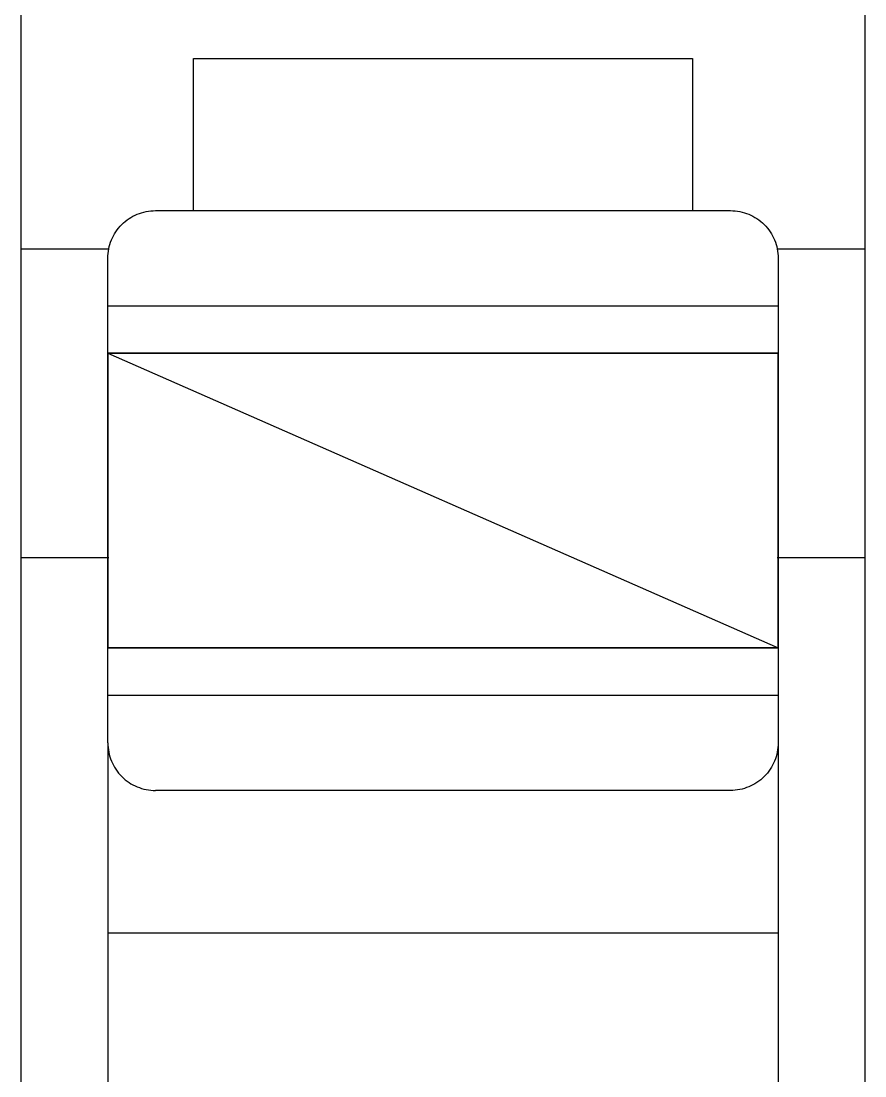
# Model space of a CAD drawing. Header units: millimetres. Extents: x 0 to 4783, y 0 to 3382.
# Drawn here: x 2682.23 to 2700.2, y 2326.39 to 2348.86 of the extents above; entities that cross this region are included whole.
import ezdxf

# ---------------------------------------------------------------- set-up
doc = ezdxf.new("R2010")
doc.units = ezdxf.units.MM

# ---------------------------------------------------------------- blocks, each defined once
blk = doc.blocks.new('*U10956')
for p, q in [((-8.986, 0), (-8.986, 79.4816)), ((8.986, 79.4816), (8.986, 0)), ((-5.3156, 63.1802), (-5.3156, 66.4202)), ((-5.3156, 66.4202), (5.3157, 66.4202)), ((5.3157, 66.4202), (5.3157, 63.1802)), ((-6.4203, 63.1366), (-6.3727, 63.1499)), ((-6.3727, 63.1499), (-6.3242, 63.1607)), ((-6.3242, 63.1607), (-6.2754, 63.1694)), ((-6.2754, 63.1694), (-6.2259, 63.1754)), ((-6.2259, 63.1754), (-6.176, 63.179)), ((-6.176, 63.179), (-6.1256, 63.1802)), ((-6.1256, 63.1802), (-5.3156, 63.1802)), ((-5.3156, 63.1802), (5.3157, 63.1802)), ((5.3157, 63.1802), (6.1257, 63.1802)), ((6.1257, 63.1802), (6.1257, 63.1802)), ((6.1257, 63.1802), (6.1758, 63.179)), ((6.1758, 63.179), (6.2257, 63.1754)), ((6.2257, 63.1754), (6.2751, 63.1694)), ((6.2751, 63.1694), (6.324, 63.1607)), ((6.324, 63.1607), (6.3722, 63.1499)), ((6.3722, 63.1499), (6.4199, 63.1366)), ((-6.8054, 62.9185), (-6.7675, 62.9511)), ((-6.7675, 62.9511), (-6.7282, 62.9818)), ((-6.7282, 62.9818), (-6.6875, 63.0102)), ((-6.6875, 63.0102), (-6.6458, 63.0368)), ((-6.6458, 63.0368), (-6.6026, 63.0611)), ((-6.6026, 63.0611), (-6.5585, 63.0833)), ((-6.5585, 63.0833), (-6.5132, 63.1032)), ((-6.5132, 63.1032), (-6.4672, 63.1211)), ((-6.4672, 63.1211), (-6.4203, 63.1366)), ((6.4199, 63.1366), (6.4668, 63.1211)), ((6.4668, 63.1211), (6.513, 63.1032)), ((6.513, 63.1032), (6.5581, 63.0833)), ((6.5581, 63.0833), (6.6022, 63.0611)), ((6.6022, 63.0611), (6.6452, 63.0368)), ((6.6452, 63.0368), (6.6872, 63.0102)), ((6.6872, 63.0102), (6.7277, 62.9818)), ((6.7277, 62.9818), (6.7672, 62.9511)), ((6.7672, 62.9511), (6.8051, 62.9185)), ((-6.9947, 62.6879), (-6.9681, 62.7296)), ((-6.9681, 62.7296), (-6.9397, 62.7703)), ((-6.9397, 62.7703), (-6.909, 62.8096)), ((-6.909, 62.8096), (-6.8764, 62.8475)), ((-6.8764, 62.8475), (-6.8416, 62.8837)), ((-6.8416, 62.8837), (-6.8054, 62.9185)), ((-6.8416, 62.8837), (-6.8416, 62.8837)), ((6.8051, 62.9185), (6.8416, 62.8837)), ((6.8416, 62.8837), (6.8416, 62.8837)), ((6.8416, 62.8837), (6.8761, 62.8475)), ((6.8761, 62.8475), (6.9087, 62.8096)), ((6.9087, 62.8096), (6.9392, 62.7703)), ((6.9392, 62.7703), (6.9679, 62.7296)), ((6.9679, 62.7296), (6.9943, 62.6879)), ((-7.0945, 62.4624), (-7.079, 62.5093)), ((-7.079, 62.5093), (-7.0611, 62.5553)), ((-7.0611, 62.5553), (-7.0412, 62.6006)), ((-7.0412, 62.6006), (-7.019, 62.6447)), ((-7.019, 62.6447), (-6.9947, 62.6879)), ((6.9943, 62.6879), (7.0187, 62.6447)), ((7.0187, 62.6447), (7.0409, 62.6006)), ((7.0409, 62.6006), (7.061, 62.5553)), ((7.061, 62.5553), (7.0787, 62.5093)), ((7.0787, 62.5093), (7.0943, 62.4624)), ((-8.986, 62.3702), (-7.1177, 62.3702)), ((-7.1369, 62.2181), (-7.1333, 62.268)), ((-7.1333, 62.268), (-7.1273, 62.3175)), ((-7.1273, 62.3175), (-7.1186, 62.3663)), ((-7.1186, 62.3663), (-7.1078, 62.4148)), ((-7.1078, 62.4148), (-7.0945, 62.4624)), ((7.0943, 62.4624), (7.1075, 62.4148)), ((7.1075, 62.4148), (7.1185, 62.3663)), ((7.1177, 62.3702), (8.986, 62.3702)), ((7.1185, 62.3663), (7.1269, 62.3175)), ((7.1269, 62.3175), (7.1332, 62.268)), ((7.1332, 62.268), (7.1368, 62.2181)), ((-7.1381, 62.1677), (-7.1369, 62.2181)), ((-7.1381, 60.1427), (-7.1381, 62.1677)), ((-7.1381, 62.1677), (-7.1381, 62.1677)), ((7.1368, 62.2181), (7.1382, 62.1677)), ((7.1382, 62.1677), (7.1382, 60.1427)), ((-7.1381, 61.1552), (7.1382, 61.1552)), ((-7.1381, 60.1427), (7.1382, 60.1427)), ((-7.1381, 53.8652), (-7.1381, 60.1427)), ((7.1382, 60.1427), (7.1382, 53.8652)), ((-8.986, 55.789), (-7.1177, 55.789)), ((7.1177, 55.789), (8.986, 55.789)), ((-7.1381, 51.8402), (-7.1381, 53.8652)), ((7.1382, 53.8652), (-7.1381, 53.8652)), ((7.1382, 53.8652), (7.1382, 51.8402)), ((7.1382, 52.8527), (-7.1381, 52.8527)), ((-7.1381, 51.8402), (-7.1381, 51.8402)), ((-7.1381, 51.8402), (-7.1369, 51.7901)), ((-7.1381, 51.8402), (-7.1381, 20.4526)), ((-7.1369, 51.7901), (-7.1333, 51.7402)), ((-7.1333, 51.7402), (-7.1273, 51.6908)), ((-7.1273, 51.6908), (-7.1186, 51.6419)), ((7.1269, 51.6908), (7.1185, 51.6419)), ((7.1332, 51.7402), (7.1269, 51.6908)), ((7.1368, 51.7901), (7.1332, 51.7402)), ((7.1382, 51.8402), (7.1368, 51.7901)), ((7.1382, 51.8402), (7.1382, 51.8402)), ((7.1382, 51.8402), (7.1382, 20.4526)), ((-7.1186, 51.6419), (-7.1078, 51.5937)), ((-7.1078, 51.5937), (-7.0945, 51.546)), ((-7.0945, 51.546), (-7.079, 51.4991)), ((-7.079, 51.4991), (-7.0611, 51.4528)), ((7.0787, 51.4991), (7.061, 51.4528)), ((7.0943, 51.546), (7.0787, 51.4991)), ((7.1075, 51.5937), (7.0943, 51.546)), ((7.1185, 51.6419), (7.1075, 51.5937)), ((-7.0611, 51.4528), (-7.0412, 51.4077)), ((-7.0412, 51.4077), (-7.019, 51.3636)), ((-7.019, 51.3636), (-6.9947, 51.3206)), ((-6.9947, 51.3206), (-6.9681, 51.2786)), ((-6.9681, 51.2786), (-6.9397, 51.2381)), ((-6.9397, 51.2381), (-6.909, 51.1986)), ((6.9392, 51.2381), (6.9087, 51.1986)), ((6.9679, 51.2786), (6.9392, 51.2381)), ((6.9943, 51.3206), (6.9679, 51.2786)), ((7.0187, 51.3636), (6.9943, 51.3206)), ((7.0409, 51.4077), (7.0187, 51.3636)), ((7.061, 51.4528), (7.0409, 51.4077)), ((-6.909, 51.1986), (-6.8764, 51.1607)), ((-6.8764, 51.1607), (-6.8416, 51.1242)), ((-6.8416, 51.1242), (-6.8416, 51.1242)), ((-6.8416, 51.1242), (-6.8054, 51.0897)), ((-6.8054, 51.0897), (-6.7675, 51.0571)), ((-6.7675, 51.0571), (-6.7282, 51.0266)), ((-6.7282, 51.0266), (-6.6875, 50.9979)), ((6.7277, 51.0266), (6.6872, 50.9979)), ((6.7672, 51.0571), (6.7277, 51.0266)), ((6.8051, 51.0897), (6.7672, 51.0571)), ((6.8416, 51.1242), (6.8051, 51.0897)), ((6.8761, 51.1607), (6.8416, 51.1242)), ((6.8416, 51.1242), (6.8416, 51.1242)), ((6.9087, 51.1986), (6.8761, 51.1607)), ((-6.6875, 50.9979), (-6.6458, 50.9715)), ((-6.6458, 50.9715), (-6.6026, 50.9471)), ((-6.6026, 50.9471), (-6.5585, 50.9249)), ((-6.5585, 50.9249), (-6.5132, 50.9048)), ((-6.5132, 50.9048), (-6.4672, 50.8871)), ((-6.4672, 50.8871), (-6.4203, 50.8716)), ((-6.4203, 50.8716), (-6.3727, 50.8584)), ((-6.3727, 50.8584), (-6.3242, 50.8474)), ((-6.3242, 50.8474), (-6.2754, 50.839)), ((-6.2754, 50.839), (-6.2259, 50.8327)), ((-6.2259, 50.8327), (-6.176, 50.8291)), ((-6.176, 50.8291), (-6.1256, 50.8277)), ((6.1257, 50.8277), (-6.1256, 50.8277)), ((6.1758, 50.8291), (6.1257, 50.8277)), ((6.2257, 50.8327), (6.1758, 50.8291)), ((6.2751, 50.839), (6.2257, 50.8327)), ((6.324, 50.8474), (6.2751, 50.839)), ((6.3722, 50.8584), (6.324, 50.8474)), ((6.4199, 50.8716), (6.3722, 50.8584)), ((6.4668, 50.8871), (6.4199, 50.8716)), ((6.513, 50.9048), (6.4668, 50.8871)), ((6.5581, 50.9249), (6.513, 50.9048)), ((6.6022, 50.9471), (6.5581, 50.9249)), ((6.6452, 50.9715), (6.6022, 50.9471)), ((6.6872, 50.9979), (6.6452, 50.9715)), ((7.1382, 47.7902), (-7.1381, 47.7902))]:
    blk.add_line(p, q)
at = {"color": 144}
for p, q in [((-7.1381, 60.1427), (7.1382, 60.1427)), ((-7.1381, 60.1427), (-7.1381, 60.1427)), ((-7.1381, 60.1427), (7.1382, 53.8652)), ((-7.1381, 53.8652), (-7.1381, 60.1427)), ((-7.1381, 60.1427), (7.1382, 53.8652)), ((7.1382, 60.1427), (-7.1381, 60.1427)), ((-7.1381, 60.1427), (7.1382, 60.1427)), ((-7.1381, 60.1427), (-7.1381, 53.8652)), ((7.1382, 53.8652), (7.1382, 60.1427)), ((7.1382, 60.1427), (7.1382, 53.8652)), ((7.1382, 53.8652), (-7.1381, 53.8652)), ((-7.1381, 53.8652), (7.1382, 53.8652)), ((-7.1381, 53.8652), (-7.1381, 53.8652)), ((-7.1381, 53.8652), (7.1382, 53.8652))]:
    blk.add_line(p, q, dxfattribs=at)

msp = doc.modelspace()

# ---------------------------------------------------------------- block references
msp.add_blockref('*U10956', (2691.216, 2281.646))

doc.saveas('drawing.dxf')
